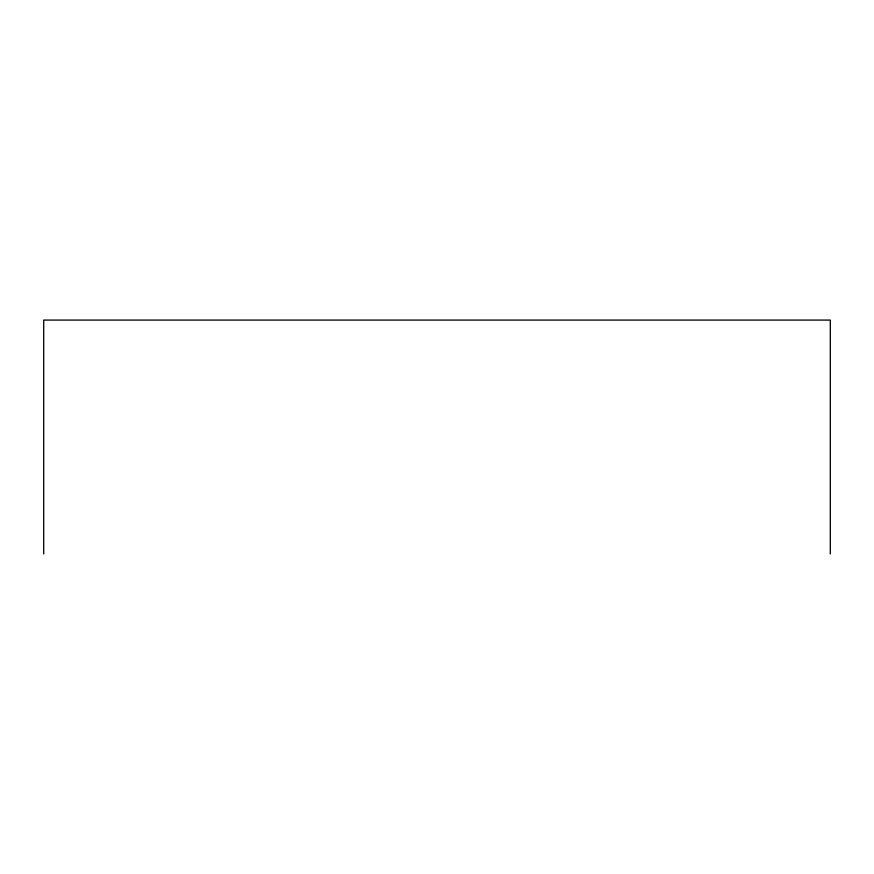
<?xml version="1.0" encoding="UTF-8"?>
<svg xmlns="http://www.w3.org/2000/svg" width="874" height="874" viewBox="0 0 874 874"><rect width="100%" height="100%" fill="white"/><g stroke="black" fill="none" stroke-linecap="round" stroke-linejoin="round"><path stroke-width="1.31" d="M830.3 553.919L830.3 320.081L43.7 320.081L43.7 553.919"/></g></svg>
